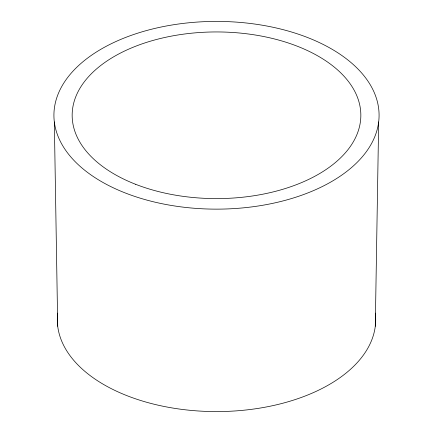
<?xml version="1.0" encoding="UTF-8"?>
<svg xmlns="http://www.w3.org/2000/svg" width="433" height="433" viewBox="0 0 433 433"><rect width="100%" height="100%" fill="white"/><g stroke="black" fill="none" stroke-linecap="round" stroke-linejoin="round"><path stroke-width="0.65" d="M375.287 326.233L378.664 121.971A162.581 93.864 0 0 0 145.461 30.846A162.581 93.864 0 0 0 125.375 193.01A162.581 93.864 0 0 0 378.664 121.971M54.336 121.971L57.713 326.233M375.287 313.119A159.192 91.91 0 0 1 216.5 411.583A159.192 91.91 0 0 1 57.713 313.119M135.599 184.285A144.341 83.331 0 0 0 360.473 121.218A144.341 83.331 0 0 0 153.434 40.318A144.341 83.331 0 0 0 135.599 184.285"/></g></svg>
